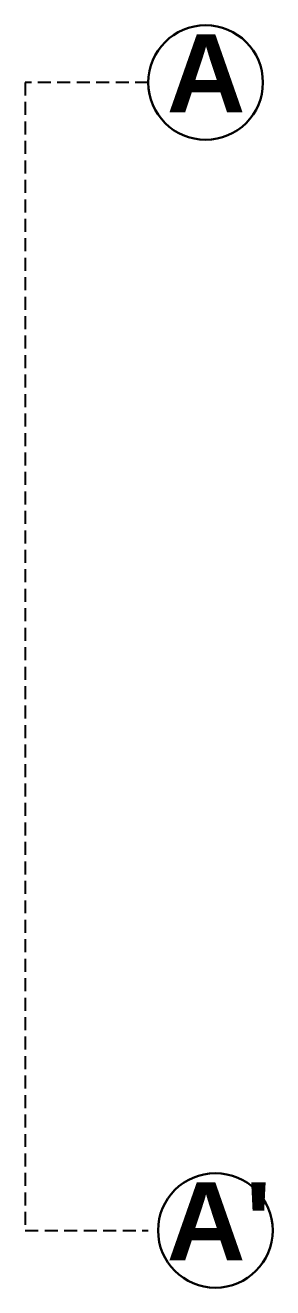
# Model space of a CAD drawing. Header units: millimetres. Extents: x 56222 to 3066687, y -650199 to -121287.
# Drawn here: x 133538.26 to 133547.78, y -183594.03 to -183545.4 of the extents above; entities that cross this region are included whole.
import ezdxf

# ---------------------------------------------------------------- set-up
doc = ezdxf.new("R2010")
doc.units = ezdxf.units.MM
doc.header["$MEASUREMENT"] = 0
doc.linetypes.add('00 . GROUND FLOOR$0$DASHED', pattern=[0.75, 0.5, -0.25])
doc.layers.add('DIM.', color=250, linetype='Continuous', lineweight=13)
doc.layers.add('FURNITURE-1', color=252, linetype='Continuous', lineweight=13)
doc.styles.get("Standard").update_dxf_attribs({"font": 'arial.ttf', "height": 6})

msp = doc.modelspace()

# ---------------------------------------------------------------- linework, layer by layer
at = {"layer": 'FURNITURE-1', "color": 252, "linetype": '00 . GROUND FLOOR$0$DASHED', "lineweight": 25, "true_color": 0x939598}
msp.add_line((133538.259, -183591.822), (133542.989, -183591.822), dxfattribs=at)
msp.add_lwpolyline([(133542.993, -183547.607), (133538.259, -183547.607), (133538.259, -183591.822)], dxfattribs=at)
at = {"layer": 'FURNITURE-1', "color": 1, "linetype": 'ByBlock', "lineweight": 30}
for centre in [(133545.2, -183547.607), (133545.577, -183591.822)]:
    msp.add_circle(centre, 2.206, dxfattribs=at)

# ---------------------------------------------------------------- texts
at = {"layer": 'DIM.', "color": 1, "char_height": 3, "attachment_point": 1}
for s, insert in [('{\\fArial|b1|i0|c0|p34;A}', (133543.705, -183545.752)), ("{\\fArial|b1|i0|c0|p34;A'}", (133543.705, -183589.967))]:
    msp.add_mtext_dynamic_manual_height_columns(s, width=81.87572, gutter_width=1.128, heights=[0], dxfattribs=dict(at, insert=insert))

doc.saveas('drawing.dxf')
